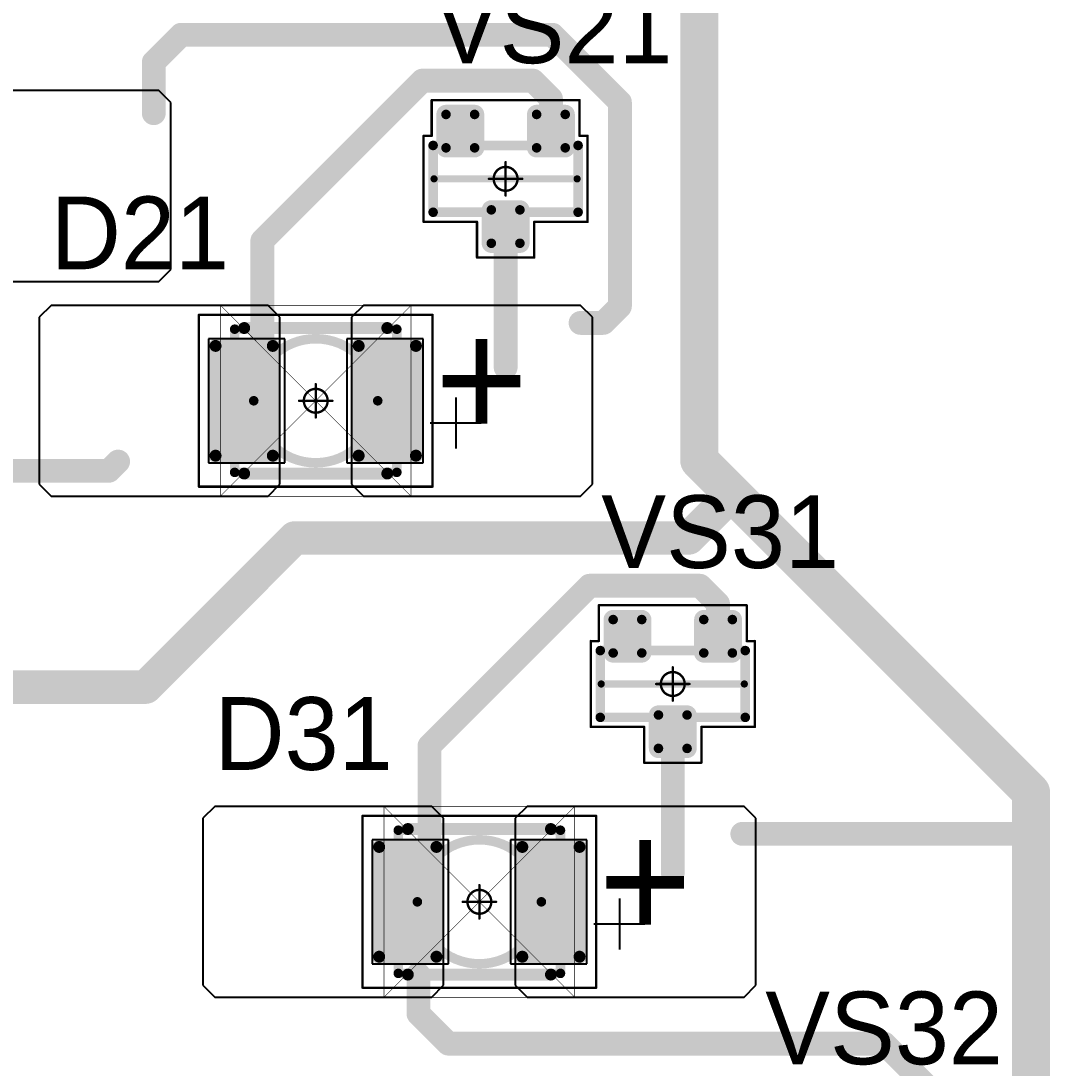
# Model space of a CAD drawing. Header units: millimetres. Extents: x 0 to 1769, y 431 to 1001.
# Drawn here: x 1379.54 to 1401.11, y 485.54 to 507.49 of the extents above; entities that cross this region are included whole.
import ezdxf

# ---------------------------------------------------------------- set-up
doc = ezdxf.new("R2010")
doc.units = ezdxf.units.MM
for name, color, linetype in [('Mechanical13', 56, 'Continuous'), ('Mechanical15', 56, 'Continuous'), ('Mechanical9', 56, 'Continuous'), ('TopLayer', 1, 'Continuous'), ('TopOverlay', 2, 'Continuous'), ('TopPaste', 8, 'Continuous'), ('TopSolder', 216, 'Continuous')]:
    doc.layers.add(name, color=color, linetype=linetype)

# ---------------------------------------------------------------- blocks, each defined once
blk = doc.blocks.new('SOT23_108')
at = {"layer": 'Mechanical13', "const_width": 0.2}
for points in [[(-0.7, -1.52), (-0.7, 1.52)], [(0.7, 1.52), (-0.7, 1.52)], [(0.7, -1.52), (0.7, 1.52)], [(0.7, -1.52), (-0.7, -1.52)]]:
    blk.add_lwpolyline(points, dxfattribs=at)
at = {"layer": 'Mechanical13', "const_width": 0.1}
for points in [[(-0.75, 1.52, 1), (-0.65, 1.52, 1)], [(-0.75, 1.52, 1), (-0.65, 1.52, 1)], [(0.65, 1.52, 1), (0.75, 1.52, 1)], [(0.65, 1.52, 1), (0.75, 1.52, 1)], [(-0.75, -1.52, 1), (-0.65, -1.52, 1)], [(-0.75, -1.52, 1), (-0.65, -1.52, 1)], [(0.65, -1.52, 1), (0.75, -1.52, 1)], [(0.65, -1.52, 1), (0.75, -1.52, 1)]]:
    blk.add_lwpolyline(points, format="xyb", close=True, dxfattribs=at)
at = {"layer": 'Mechanical15', "const_width": 0.05}
for points in [[(-0.9, 1.55), (-1.65, 1.55)], [(-1.65, -1.55), (-1.65, 1.55)], [(0.9, 1.72), (-0.9, 1.72)], [(-0.9, 1.55), (-0.9, 1.72)], [(0.9, 0.6), (0.9, 1.72)], [(1.65, 0.6), (0.9, 0.6)], [(1.65, -0.6), (1.65, 0.6)], [(0, -0.35), (0, 0.35)], [(0.35, 0), (-0.35, 0)], [(0.9, -1.72), (0.9, -0.6)], [(1.65, -0.6), (0.9, -0.6)], [(-0.9, -1.55), (-1.65, -1.55)], [(-0.9, -1.72), (-0.9, -1.55)], [(0.9, -1.72), (-0.9, -1.72)]]:
    blk.add_lwpolyline(points, dxfattribs=at)
at = {"layer": 'Mechanical15'}
for points, const_width in [([(-1.662, 1.55, 1), (-1.637, 1.55, 1)], 0.025), ([(-1.662, 1.55, 1), (-1.637, 1.55, 1)], 0.025), ([(-0.913, 1.72, 1), (-0.888, 1.72, 1)], 0.025), ([(-0.913, 1.72, 1), (-0.888, 1.72, 1)], 0.025), ([(-0.913, 1.55, 1), (-0.888, 1.55, 1)], 0.025), ([(-0.913, 1.55, 1), (-0.888, 1.55, 1)], 0.025), ([(0.888, 1.72, 1), (0.913, 1.72, 1)], 0.025), ([(0.888, 1.72, 1), (0.913, 1.72, 1)], 0.025), ([(0.888, 0.6, 1), (0.913, 0.6, 1)], 0.025), ([(0.888, 0.6, 1), (0.913, 0.6, 1)], 0.025), ([(1.637, 0.6, 1), (1.662, 0.6, 1)], 0.025), ([(1.637, 0.6, 1), (1.662, 0.6, 1)], 0.025), ([(0.25, 0, 1), (-0.25, 0, 1)], 0.05), ([(-0.012, 0.35, 1), (0.012, 0.35, 1)], 0.025), ([(-0.362, 0, 1), (-0.337, 0, 1)], 0.025), ([(-0.262, 0, 1), (-0.238, 0, 1)], 0.025), ([(0.238, 0, 1), (0.262, 0, 1)], 0.025), ([(0.337, 0, 1), (0.362, 0, 1)], 0.025), ([(-0.012, -0.35, 1), (0.012, -0.35, 1)], 0.025), ([(0.888, -0.6, 1), (0.913, -0.6, 1)], 0.025), ([(0.888, -0.6, 1), (0.913, -0.6, 1)], 0.025), ([(1.637, -0.6, 1), (1.662, -0.6, 1)], 0.025), ([(1.637, -0.6, 1), (1.662, -0.6, 1)], 0.025), ([(-1.662, -1.55, 1), (-1.637, -1.55, 1)], 0.025), ([(-1.662, -1.55, 1), (-1.637, -1.55, 1)], 0.025), ([(-0.913, -1.55, 1), (-0.888, -1.55, 1)], 0.025), ([(-0.913, -1.55, 1), (-0.888, -1.55, 1)], 0.025), ([(-0.913, -1.72, 1), (-0.888, -1.72, 1)], 0.025), ([(-0.913, -1.72, 1), (-0.888, -1.72, 1)], 0.025), ([(0.888, -1.72, 1), (0.913, -1.72, 1)], 0.025), ([(0.888, -1.72, 1), (0.913, -1.72, 1)], 0.025)]:
    blk.add_lwpolyline(points, format="xyb", close=True, dxfattribs=dict(at, const_width=const_width))
at = {"layer": 'TopLayer', "const_width": 0.1}
for points in [[(-1.4, 1.25, 1), (-1.3, 1.25, 1)], [(-0.7, 1.25, 1), (-0.6, 1.25, 1)], [(-1.4, 0.65, 1), (-1.3, 0.65, 1)], [(-0.7, 0.65, 1), (-0.6, 0.65, 1)], [(0.6, 0.3, 1), (0.7, 0.3, 1)], [(1.3, 0.3, 1), (1.4, 0.3, 1)], [(0.6, -0.3, 1), (0.7, -0.3, 1)], [(1.3, -0.3, 1), (1.4, -0.3, 1)], [(-1.4, -0.65, 1), (-1.3, -0.65, 1)], [(-0.7, -0.65, 1), (-0.6, -0.65, 1)], [(-1.4, -1.25, 1), (-1.3, -1.25, 1)], [(-0.7, -1.25, 1), (-0.6, -1.25, 1)]]:
    blk.add_lwpolyline(points, format="xyb", close=True, dxfattribs=at)
at = {"layer": 'TopLayer'}
for points in [[(-1.35, 1.35), (-1.35, 0.55), (-0.65, 1.35), (-0.65, 0.55)], [(-1.45, 1.25), (-1.45, 0.65), (-0.55, 1.25), (-0.55, 0.65)], [(0.55, 0.3), (0.55, -0.3), (1.45, 0.3), (1.45, -0.3)], [(0.65, 0.4), (0.65, -0.4), (1.35, 0.4), (1.35, -0.4)], [(-1.45, -0.65), (-1.45, -1.25), (-0.55, -0.65), (-0.55, -1.25)], [(-1.35, -0.55), (-1.35, -1.35), (-0.65, -0.55), (-0.65, -1.35)]]:
    blk.add_solid(points, dxfattribs=at)
at = {"layer": 'TopOverlay', "const_width": 0.15}
blk.add_lwpolyline([(0, -1.5), (0, 1.5)], dxfattribs=at)
at = {"layer": 'TopOverlay', "const_width": 0.075}
for points in [[(-0.038, 1.5, 1), (0.038, 1.5, 1)], [(-0.038, -1.5, 1), (0.038, -1.5, 1)]]:
    blk.add_lwpolyline(points, format="xyb", close=True, dxfattribs=at)
at = {"layer": 'TopPaste', "const_width": 0.075}
for points in [[(-1.387, 1.25, 1), (-1.313, 1.25, 1)], [(-0.687, 1.25, 1), (-0.613, 1.25, 1)], [(-1.387, 0.65, 1), (-1.313, 0.65, 1)], [(-0.687, 0.65, 1), (-0.613, 0.65, 1)], [(0.613, 0.3, 1), (0.687, 0.3, 1)], [(1.313, 0.3, 1), (1.387, 0.3, 1)], [(0.613, -0.3, 1), (0.687, -0.3, 1)], [(1.313, -0.3, 1), (1.387, -0.3, 1)], [(-1.387, -0.65, 1), (-1.313, -0.65, 1)], [(-0.687, -0.65, 1), (-0.613, -0.65, 1)], [(-1.387, -1.25, 1), (-1.313, -1.25, 1)], [(-0.687, -1.25, 1), (-0.613, -1.25, 1)]]:
    blk.add_lwpolyline(points, format="xyb", close=True, dxfattribs=at)
at = {"layer": 'TopPaste'}
for points in [[(-1.35, 1.325), (-1.35, 0.575), (-0.65, 1.325), (-0.65, 0.575)], [(-1.425, 1.25), (-1.425, 0.65), (-0.575, 1.25), (-0.575, 0.65)], [(0.575, 0.3), (0.575, -0.3), (1.425, 0.3), (1.425, -0.3)], [(0.65, 0.375), (0.65, -0.375), (1.35, 0.375), (1.35, -0.375)], [(-1.425, -0.65), (-1.425, -1.25), (-0.575, -0.65), (-0.575, -1.25)], [(-1.35, -0.575), (-1.35, -1.325), (-0.65, -0.575), (-0.65, -1.325)]]:
    blk.add_solid(points, dxfattribs=at)
at = {"layer": 'TopSolder', "const_width": 0.202}
for points in [[(-1.451, 1.25, 1), (-1.249, 1.25, 1)], [(-0.751, 1.25, 1), (-0.549, 1.25, 1)], [(-1.451, 0.65, 1), (-1.249, 0.65, 1)], [(-0.751, 0.65, 1), (-0.549, 0.65, 1)], [(0.549, 0.3, 1), (0.751, 0.3, 1)], [(1.249, 0.3, 1), (1.451, 0.3, 1)], [(0.549, -0.3, 1), (0.751, -0.3, 1)], [(1.249, -0.3, 1), (1.451, -0.3, 1)], [(-1.451, -0.65, 1), (-1.249, -0.65, 1)], [(-0.751, -0.65, 1), (-0.549, -0.65, 1)], [(-1.451, -1.25, 1), (-1.249, -1.25, 1)], [(-0.751, -1.25, 1), (-0.549, -1.25, 1)]]:
    blk.add_lwpolyline(points, format="xyb", close=True, dxfattribs=at)
at = {"layer": 'TopSolder'}
for points in [[(-1.35, 1.452), (-1.35, 0.448), (-0.65, 1.452), (-0.65, 0.448)], [(-1.552, 1.25), (-1.552, 0.65), (-0.448, 1.25), (-0.448, 0.65)], [(0.65, 0.502), (0.65, -0.502), (1.35, 0.502), (1.35, -0.502)], [(0.448, 0.3), (0.448, -0.3), (1.552, 0.3), (1.552, -0.3)], [(-1.552, -0.65), (-1.552, -1.25), (-0.448, -0.65), (-0.448, -1.25)], [(-1.35, -0.448), (-1.35, -1.452), (-0.65, -0.448), (-0.65, -1.452)]]:
    blk.add_solid(points, dxfattribs=at)
blk = doc.blocks.new('SOT23_118')
at = {"layer": 'Mechanical13', "const_width": 0.2}
for points in [[(-0.7, -1.52), (-0.7, 1.52)], [(0.7, 1.52), (-0.7, 1.52)], [(0.7, -1.52), (0.7, 1.52)], [(0.7, -1.52), (-0.7, -1.52)]]:
    blk.add_lwpolyline(points, dxfattribs=at)
at = {"layer": 'Mechanical13', "const_width": 0.1}
for points in [[(-0.75, 1.52, 1), (-0.65, 1.52, 1)], [(-0.75, 1.52, 1), (-0.65, 1.52, 1)], [(0.65, 1.52, 1), (0.75, 1.52, 1)], [(0.65, 1.52, 1), (0.75, 1.52, 1)], [(-0.75, -1.52, 1), (-0.65, -1.52, 1)], [(-0.75, -1.52, 1), (-0.65, -1.52, 1)], [(0.65, -1.52, 1), (0.75, -1.52, 1)], [(0.65, -1.52, 1), (0.75, -1.52, 1)]]:
    blk.add_lwpolyline(points, format="xyb", close=True, dxfattribs=at)
at = {"layer": 'Mechanical15', "const_width": 0.05}
for points in [[(-0.9, 1.55), (-1.65, 1.55)], [(-1.65, -1.55), (-1.65, 1.55)], [(0.9, 1.72), (-0.9, 1.72)], [(-0.9, 1.55), (-0.9, 1.72)], [(0.9, 0.6), (0.9, 1.72)], [(1.65, 0.6), (0.9, 0.6)], [(1.65, -0.6), (1.65, 0.6)], [(0, -0.35), (0, 0.35)], [(0.35, 0), (-0.35, 0)], [(0.9, -1.72), (0.9, -0.6)], [(1.65, -0.6), (0.9, -0.6)], [(-0.9, -1.55), (-1.65, -1.55)], [(-0.9, -1.72), (-0.9, -1.55)], [(0.9, -1.72), (-0.9, -1.72)]]:
    blk.add_lwpolyline(points, dxfattribs=at)
at = {"layer": 'Mechanical15'}
for points, const_width in [([(-1.662, 1.55, 1), (-1.637, 1.55, 1)], 0.025), ([(-1.662, 1.55, 1), (-1.637, 1.55, 1)], 0.025), ([(-0.913, 1.72, 1), (-0.888, 1.72, 1)], 0.025), ([(-0.913, 1.72, 1), (-0.888, 1.72, 1)], 0.025), ([(-0.913, 1.55, 1), (-0.888, 1.55, 1)], 0.025), ([(-0.913, 1.55, 1), (-0.888, 1.55, 1)], 0.025), ([(0.888, 1.72, 1), (0.913, 1.72, 1)], 0.025), ([(0.888, 1.72, 1), (0.913, 1.72, 1)], 0.025), ([(0.888, 0.6, 1), (0.913, 0.6, 1)], 0.025), ([(0.888, 0.6, 1), (0.913, 0.6, 1)], 0.025), ([(1.637, 0.6, 1), (1.662, 0.6, 1)], 0.025), ([(1.637, 0.6, 1), (1.662, 0.6, 1)], 0.025), ([(0.25, 0, 1), (-0.25, 0, 1)], 0.05), ([(-0.012, 0.35, 1), (0.012, 0.35, 1)], 0.025), ([(-0.362, 0, 1), (-0.337, 0, 1)], 0.025), ([(-0.262, 0, 1), (-0.238, 0, 1)], 0.025), ([(0.238, 0, 1), (0.262, 0, 1)], 0.025), ([(0.337, 0, 1), (0.362, 0, 1)], 0.025), ([(-0.012, -0.35, 1), (0.012, -0.35, 1)], 0.025), ([(0.888, -0.6, 1), (0.913, -0.6, 1)], 0.025), ([(0.888, -0.6, 1), (0.913, -0.6, 1)], 0.025), ([(1.637, -0.6, 1), (1.662, -0.6, 1)], 0.025), ([(1.637, -0.6, 1), (1.662, -0.6, 1)], 0.025), ([(-1.662, -1.55, 1), (-1.637, -1.55, 1)], 0.025), ([(-1.662, -1.55, 1), (-1.637, -1.55, 1)], 0.025), ([(-0.913, -1.55, 1), (-0.888, -1.55, 1)], 0.025), ([(-0.913, -1.55, 1), (-0.888, -1.55, 1)], 0.025), ([(-0.913, -1.72, 1), (-0.888, -1.72, 1)], 0.025), ([(-0.913, -1.72, 1), (-0.888, -1.72, 1)], 0.025), ([(0.888, -1.72, 1), (0.913, -1.72, 1)], 0.025), ([(0.888, -1.72, 1), (0.913, -1.72, 1)], 0.025)]:
    blk.add_lwpolyline(points, format="xyb", close=True, dxfattribs=dict(at, const_width=const_width))
at = {"layer": 'TopLayer', "const_width": 0.1}
for points in [[(-1.4, 1.25, 1), (-1.3, 1.25, 1)], [(-0.7, 1.25, 1), (-0.6, 1.25, 1)], [(-1.4, 0.65, 1), (-1.3, 0.65, 1)], [(-0.7, 0.65, 1), (-0.6, 0.65, 1)], [(0.6, 0.3, 1), (0.7, 0.3, 1)], [(1.3, 0.3, 1), (1.4, 0.3, 1)], [(0.6, -0.3, 1), (0.7, -0.3, 1)], [(1.3, -0.3, 1), (1.4, -0.3, 1)], [(-1.4, -0.65, 1), (-1.3, -0.65, 1)], [(-0.7, -0.65, 1), (-0.6, -0.65, 1)], [(-1.4, -1.25, 1), (-1.3, -1.25, 1)], [(-0.7, -1.25, 1), (-0.6, -1.25, 1)]]:
    blk.add_lwpolyline(points, format="xyb", close=True, dxfattribs=at)
at = {"layer": 'TopLayer'}
for points in [[(-1.35, 1.35), (-1.35, 0.55), (-0.65, 1.35), (-0.65, 0.55)], [(-1.45, 1.25), (-1.45, 0.65), (-0.55, 1.25), (-0.55, 0.65)], [(0.55, 0.3), (0.55, -0.3), (1.45, 0.3), (1.45, -0.3)], [(0.65, 0.4), (0.65, -0.4), (1.35, 0.4), (1.35, -0.4)], [(-1.45, -0.65), (-1.45, -1.25), (-0.55, -0.65), (-0.55, -1.25)], [(-1.35, -0.55), (-1.35, -1.35), (-0.65, -0.55), (-0.65, -1.35)]]:
    blk.add_solid(points, dxfattribs=at)
at = {"layer": 'TopOverlay', "const_width": 0.15}
blk.add_lwpolyline([(0, -1.5), (0, 1.5)], dxfattribs=at)
at = {"layer": 'TopOverlay', "const_width": 0.075}
for points in [[(-0.038, 1.5, 1), (0.038, 1.5, 1)], [(-0.038, -1.5, 1), (0.038, -1.5, 1)]]:
    blk.add_lwpolyline(points, format="xyb", close=True, dxfattribs=at)
at = {"layer": 'TopPaste', "const_width": 0.075}
for points in [[(-1.387, 1.25, 1), (-1.313, 1.25, 1)], [(-0.687, 1.25, 1), (-0.613, 1.25, 1)], [(-1.387, 0.65, 1), (-1.313, 0.65, 1)], [(-0.687, 0.65, 1), (-0.613, 0.65, 1)], [(0.613, 0.3, 1), (0.687, 0.3, 1)], [(1.313, 0.3, 1), (1.387, 0.3, 1)], [(0.613, -0.3, 1), (0.687, -0.3, 1)], [(1.313, -0.3, 1), (1.387, -0.3, 1)], [(-1.387, -0.65, 1), (-1.313, -0.65, 1)], [(-0.687, -0.65, 1), (-0.613, -0.65, 1)], [(-1.387, -1.25, 1), (-1.313, -1.25, 1)], [(-0.687, -1.25, 1), (-0.613, -1.25, 1)]]:
    blk.add_lwpolyline(points, format="xyb", close=True, dxfattribs=at)
at = {"layer": 'TopPaste'}
for points in [[(-1.35, 1.325), (-1.35, 0.575), (-0.65, 1.325), (-0.65, 0.575)], [(-1.425, 1.25), (-1.425, 0.65), (-0.575, 1.25), (-0.575, 0.65)], [(0.575, 0.3), (0.575, -0.3), (1.425, 0.3), (1.425, -0.3)], [(0.65, 0.375), (0.65, -0.375), (1.35, 0.375), (1.35, -0.375)], [(-1.425, -0.65), (-1.425, -1.25), (-0.575, -0.65), (-0.575, -1.25)], [(-1.35, -0.575), (-1.35, -1.325), (-0.65, -0.575), (-0.65, -1.325)]]:
    blk.add_solid(points, dxfattribs=at)
at = {"layer": 'TopSolder', "const_width": 0.202}
for points in [[(-1.451, 1.25, 1), (-1.249, 1.25, 1)], [(-0.751, 1.25, 1), (-0.549, 1.25, 1)], [(-1.451, 0.65, 1), (-1.249, 0.65, 1)], [(-0.751, 0.65, 1), (-0.549, 0.65, 1)], [(0.549, 0.3, 1), (0.751, 0.3, 1)], [(1.249, 0.3, 1), (1.451, 0.3, 1)], [(0.549, -0.3, 1), (0.751, -0.3, 1)], [(1.249, -0.3, 1), (1.451, -0.3, 1)], [(-1.451, -0.65, 1), (-1.249, -0.65, 1)], [(-0.751, -0.65, 1), (-0.549, -0.65, 1)], [(-1.451, -1.25, 1), (-1.249, -1.25, 1)], [(-0.751, -1.25, 1), (-0.549, -1.25, 1)]]:
    blk.add_lwpolyline(points, format="xyb", close=True, dxfattribs=at)
at = {"layer": 'TopSolder'}
for points in [[(-1.35, 1.452), (-1.35, 0.448), (-0.65, 1.452), (-0.65, 0.448)], [(-1.552, 1.25), (-1.552, 0.65), (-0.448, 1.25), (-0.448, 0.65)], [(0.65, 0.502), (0.65, -0.502), (1.35, 0.502), (1.35, -0.502)], [(0.448, 0.3), (0.448, -0.3), (1.552, 0.3), (1.552, -0.3)], [(-1.552, -0.65), (-1.552, -1.25), (-0.448, -0.65), (-0.448, -1.25)], [(-1.35, -0.448), (-1.35, -1.452), (-0.65, -0.448), (-0.65, -1.452)]]:
    blk.add_solid(points, dxfattribs=at)
blk = doc.blocks.new('T66G_296')
at = {"layer": 'Mechanical13'}
for p, q in [((2.936, 0.071), (2.936, -1)), ((2.4, -0.464), (3.471, -0.464))]:
    blk.add_line(p, q, dxfattribs=at)
at = {"layer": 'Mechanical13', "const_width": 0.2}
for points in [[(-1.7, 1.5), (1.7, 1.5)], [(-1.7, -1.5), (-1.7, 1.5)], [(1.7, -1.5), (1.7, 1.5)], [(-1.7, -1.5), (1.7, -1.5)]]:
    blk.add_lwpolyline(points, dxfattribs=at)
at = {"layer": 'Mechanical13'}
for points, const_width in [([(-1.75, 1.5, 1), (-1.65, 1.5, 1)], 0.1), ([(-1.75, 1.5, 1), (-1.65, 1.5, 1)], 0.1), ([(1.65, 1.5, 1), (1.75, 1.5, 1)], 0.1), ([(1.65, 1.5, 1), (1.75, 1.5, 1)], 0.1), ([(1.3, 0, 1), (-1.3, 0, 1)], 0.2), ([(-1.35, 0, 1), (-1.25, 0, 1)], 0.1), ([(1.25, 0, 1), (1.35, 0, 1)], 0.1), ([(-1.75, -1.5, 1), (-1.65, -1.5, 1)], 0.1), ([(-1.75, -1.5, 1), (-1.65, -1.5, 1)], 0.1), ([(1.65, -1.5, 1), (1.75, -1.5, 1)], 0.1), ([(1.65, -1.5, 1), (1.75, -1.5, 1)], 0.1)]:
    blk.add_lwpolyline(points, format="xyb", close=True, dxfattribs=dict(at, const_width=const_width))
at = {"layer": 'Mechanical15', "const_width": 0.05}
for points in [[(-2.45, -1.8), (-2.45, 1.8)], [(-2.45, 1.8), (2.45, 1.8)], [(2.45, -1.8), (2.45, 1.8)], [(0, -0.35), (0, 0.35)], [(-0.35, 0), (0.35, 0)], [(-2.45, -1.8), (2.45, -1.8)]]:
    blk.add_lwpolyline(points, dxfattribs=at)
at = {"layer": 'Mechanical15'}
for points, const_width in [([(-2.462, 1.8, 1), (-2.438, 1.8, 1)], 0.025), ([(-2.462, 1.8, 1), (-2.438, 1.8, 1)], 0.025), ([(2.438, 1.8, 1), (2.462, 1.8, 1)], 0.025), ([(2.438, 1.8, 1), (2.462, 1.8, 1)], 0.025), ([(0.25, 0, 1), (-0.25, 0, 1)], 0.05), ([(-0.012, 0.35, 1), (0.012, 0.35, 1)], 0.025), ([(-0.362, 0, 1), (-0.337, 0, 1)], 0.025), ([(-0.262, 0, 1), (-0.238, 0, 1)], 0.025), ([(0.238, 0, 1), (0.262, 0, 1)], 0.025), ([(0.337, 0, 1), (0.362, 0, 1)], 0.025), ([(-0.012, -0.35, 1), (0.012, -0.35, 1)], 0.025), ([(-2.462, -1.8, 1), (-2.438, -1.8, 1)], 0.025), ([(-2.462, -1.8, 1), (-2.438, -1.8, 1)], 0.025), ([(2.438, -1.8, 1), (2.462, -1.8, 1)], 0.025), ([(2.438, -1.8, 1), (2.462, -1.8, 1)], 0.025)]:
    blk.add_lwpolyline(points, format="xyb", close=True, dxfattribs=dict(at, const_width=const_width))
at = {"layer": 'TopLayer'}
for p, q in [((-5.55, 2), (-5.8, 1.75)), ((-1, 2), (-5.55, 2)), ((-0.75, 1.75), (-1, 2)), ((1, 2), (0.75, 1.75)), ((5.55, 2), (1, 2)), ((5.8, 1.75), (5.55, 2)), ((-5.8, 1.75), (-5.8, -1.75)), ((-0.75, -1.75), (-0.75, 1.75)), ((0.75, 1.75), (0.75, -1.75)), ((5.8, -1.75), (5.8, 1.75)), ((-5.8, -1.75), (-5.55, -2)), ((-1, -2), (-0.75, -1.75)), ((0.75, -1.75), (1, -2)), ((5.55, -2), (5.8, -1.75)), ((-5.55, -2), (-1, -2)), ((1, -2), (5.55, -2))]:
    blk.add_line(p, q, dxfattribs=at)
at = {"layer": 'TopLayer', "const_width": 0.15}
for points in [[(-2.175, 1.15, 1), (-2.025, 1.15, 1)], [(-0.975, 1.15, 1), (-0.825, 1.15, 1)], [(0.825, 1.15, 1), (0.975, 1.15, 1)], [(2.025, 1.15, 1), (2.175, 1.15, 1)], [(-2.175, -1.15, 1), (-2.025, -1.15, 1)], [(-0.975, -1.15, 1), (-0.825, -1.15, 1)], [(0.825, -1.15, 1), (0.975, -1.15, 1)], [(2.025, -1.15, 1), (2.175, -1.15, 1)]]:
    blk.add_lwpolyline(points, format="xyb", close=True, dxfattribs=at)
at = {"layer": 'TopLayer'}
for points in [[(-0.75, 1.15), (-2.25, 1.15), (-0.75, -1.15), (-2.25, -1.15)], [(-0.9, 1.3), (-2.1, 1.3), (-0.9, -1.3), (-2.1, -1.3)], [(2.25, 1.15), (0.75, 1.15), (2.25, -1.15), (0.75, -1.15)], [(2.1, 1.3), (0.9, 1.3), (2.1, -1.3), (0.9, -1.3)]]:
    blk.add_solid(points, dxfattribs=at)
at = {"layer": 'TopOverlay', "const_width": 0.25}
for points in [[(-1.5, 1.525), (1.5, 1.525)], [(-1.5, -1.525), (1.5, -1.525)]]:
    blk.add_lwpolyline(points, dxfattribs=at)
at = {"layer": 'TopOverlay', "const_width": 0.125}
for points in [[(-1.562, 1.525, 1), (-1.438, 1.525, 1)], [(1.438, 1.525, 1), (1.562, 1.525, 1)], [(-1.562, -1.525, 1), (-1.438, -1.525, 1)], [(1.438, -1.525, 1), (1.562, -1.525, 1)]]:
    blk.add_lwpolyline(points, format="xyb", close=True, dxfattribs=at)
at = {"layer": 'TopPaste', "const_width": 0.125}
for points in [[(-2.163, 1.15, 1), (-2.038, 1.15, 1)], [(-0.963, 1.15, 1), (-0.838, 1.15, 1)], [(0.838, 1.15, 1), (0.963, 1.15, 1)], [(2.038, 1.15, 1), (2.163, 1.15, 1)], [(-2.163, -1.15, 1), (-2.038, -1.15, 1)], [(-0.963, -1.15, 1), (-0.838, -1.15, 1)], [(0.838, -1.15, 1), (0.963, -1.15, 1)], [(2.038, -1.15, 1), (2.163, -1.15, 1)]]:
    blk.add_lwpolyline(points, format="xyb", close=True, dxfattribs=at)
at = {"layer": 'TopPaste'}
for points in [[(-0.775, 1.15), (-2.225, 1.15), (-0.775, -1.15), (-2.225, -1.15)], [(-0.9, 1.275), (-2.1, 1.275), (-0.9, -1.275), (-2.1, -1.275)], [(2.225, 1.15), (0.775, 1.15), (2.225, -1.15), (0.775, -1.15)], [(2.1, 1.275), (0.9, 1.275), (2.1, -1.275), (0.9, -1.275)]]:
    blk.add_solid(points, dxfattribs=at)
at = {"layer": 'TopSolder'}
for p, q in [((-2.25, 1.3), (-2.25, -1.3)), ((-0.65, 1.3), (-2.25, 1.3)), ((-0.65, -1.3), (-0.65, 1.3)), ((0.65, 1.3), (0.65, -1.3)), ((2.25, 1.3), (0.65, 1.3)), ((2.25, -1.3), (2.25, 1.3)), ((-2.25, -1.3), (-0.65, -1.3)), ((0.65, -1.3), (2.25, -1.3))]:
    blk.add_line(p, q, dxfattribs=at)
at = {"layer": 'TopOverlay'}
blk.add_text('+', height=2.5, dxfattribs=at).set_placement((2.5, -0.8))
blk = doc.blocks.new('T66G_306')
at = {"layer": 'Mechanical13'}
for p, q in [((2.936, 0.071), (2.936, -1)), ((2.4, -0.464), (3.471, -0.464))]:
    blk.add_line(p, q, dxfattribs=at)
at = {"layer": 'Mechanical13', "const_width": 0.2}
for points in [[(-1.7, 1.5), (1.7, 1.5)], [(-1.7, -1.5), (-1.7, 1.5)], [(1.7, -1.5), (1.7, 1.5)], [(-1.7, -1.5), (1.7, -1.5)]]:
    blk.add_lwpolyline(points, dxfattribs=at)
at = {"layer": 'Mechanical13'}
for points, const_width in [([(-1.75, 1.5, 1), (-1.65, 1.5, 1)], 0.1), ([(-1.75, 1.5, 1), (-1.65, 1.5, 1)], 0.1), ([(1.65, 1.5, 1), (1.75, 1.5, 1)], 0.1), ([(1.65, 1.5, 1), (1.75, 1.5, 1)], 0.1), ([(1.3, 0, 1), (-1.3, 0, 1)], 0.2), ([(-1.35, 0, 1), (-1.25, 0, 1)], 0.1), ([(1.25, 0, 1), (1.35, 0, 1)], 0.1), ([(-1.75, -1.5, 1), (-1.65, -1.5, 1)], 0.1), ([(-1.75, -1.5, 1), (-1.65, -1.5, 1)], 0.1), ([(1.65, -1.5, 1), (1.75, -1.5, 1)], 0.1), ([(1.65, -1.5, 1), (1.75, -1.5, 1)], 0.1)]:
    blk.add_lwpolyline(points, format="xyb", close=True, dxfattribs=dict(at, const_width=const_width))
at = {"layer": 'Mechanical15', "const_width": 0.05}
for points in [[(-2.45, -1.8), (-2.45, 1.8)], [(-2.45, 1.8), (2.45, 1.8)], [(2.45, -1.8), (2.45, 1.8)], [(0, -0.35), (0, 0.35)], [(-0.35, 0), (0.35, 0)], [(-2.45, -1.8), (2.45, -1.8)]]:
    blk.add_lwpolyline(points, dxfattribs=at)
at = {"layer": 'Mechanical15'}
for points, const_width in [([(-2.462, 1.8, 1), (-2.438, 1.8, 1)], 0.025), ([(-2.462, 1.8, 1), (-2.438, 1.8, 1)], 0.025), ([(2.438, 1.8, 1), (2.462, 1.8, 1)], 0.025), ([(2.438, 1.8, 1), (2.462, 1.8, 1)], 0.025), ([(0.25, 0, 1), (-0.25, 0, 1)], 0.05), ([(-0.012, 0.35, 1), (0.012, 0.35, 1)], 0.025), ([(-0.362, 0, 1), (-0.337, 0, 1)], 0.025), ([(-0.262, 0, 1), (-0.238, 0, 1)], 0.025), ([(0.238, 0, 1), (0.262, 0, 1)], 0.025), ([(0.337, 0, 1), (0.362, 0, 1)], 0.025), ([(-0.012, -0.35, 1), (0.012, -0.35, 1)], 0.025), ([(-2.462, -1.8, 1), (-2.438, -1.8, 1)], 0.025), ([(-2.462, -1.8, 1), (-2.438, -1.8, 1)], 0.025), ([(2.438, -1.8, 1), (2.462, -1.8, 1)], 0.025), ([(2.438, -1.8, 1), (2.462, -1.8, 1)], 0.025)]:
    blk.add_lwpolyline(points, format="xyb", close=True, dxfattribs=dict(at, const_width=const_width))
at = {"layer": 'TopLayer'}
for p, q in [((-5.55, 2), (-5.8, 1.75)), ((-1, 2), (-5.55, 2)), ((-0.75, 1.75), (-1, 2)), ((1, 2), (0.75, 1.75)), ((5.55, 2), (1, 2)), ((5.8, 1.75), (5.55, 2)), ((-5.8, 1.75), (-5.8, -1.75)), ((-0.75, -1.75), (-0.75, 1.75)), ((0.75, 1.75), (0.75, -1.75)), ((5.8, -1.75), (5.8, 1.75)), ((-5.8, -1.75), (-5.55, -2)), ((-1, -2), (-0.75, -1.75)), ((0.75, -1.75), (1, -2)), ((5.55, -2), (5.8, -1.75)), ((-5.55, -2), (-1, -2)), ((1, -2), (5.55, -2))]:
    blk.add_line(p, q, dxfattribs=at)
at = {"layer": 'TopLayer', "const_width": 0.15}
for points in [[(-2.175, 1.15, 1), (-2.025, 1.15, 1)], [(-0.975, 1.15, 1), (-0.825, 1.15, 1)], [(0.825, 1.15, 1), (0.975, 1.15, 1)], [(2.025, 1.15, 1), (2.175, 1.15, 1)], [(-2.175, -1.15, 1), (-2.025, -1.15, 1)], [(-0.975, -1.15, 1), (-0.825, -1.15, 1)], [(0.825, -1.15, 1), (0.975, -1.15, 1)], [(2.025, -1.15, 1), (2.175, -1.15, 1)]]:
    blk.add_lwpolyline(points, format="xyb", close=True, dxfattribs=at)
at = {"layer": 'TopLayer'}
for points in [[(-0.75, 1.15), (-2.25, 1.15), (-0.75, -1.15), (-2.25, -1.15)], [(-0.9, 1.3), (-2.1, 1.3), (-0.9, -1.3), (-2.1, -1.3)], [(2.25, 1.15), (0.75, 1.15), (2.25, -1.15), (0.75, -1.15)], [(2.1, 1.3), (0.9, 1.3), (2.1, -1.3), (0.9, -1.3)]]:
    blk.add_solid(points, dxfattribs=at)
at = {"layer": 'TopOverlay', "const_width": 0.25}
for points in [[(-1.5, 1.525), (1.5, 1.525)], [(-1.5, -1.525), (1.5, -1.525)]]:
    blk.add_lwpolyline(points, dxfattribs=at)
at = {"layer": 'TopOverlay', "const_width": 0.125}
for points in [[(-1.562, 1.525, 1), (-1.438, 1.525, 1)], [(1.438, 1.525, 1), (1.562, 1.525, 1)], [(-1.562, -1.525, 1), (-1.438, -1.525, 1)], [(1.438, -1.525, 1), (1.562, -1.525, 1)]]:
    blk.add_lwpolyline(points, format="xyb", close=True, dxfattribs=at)
at = {"layer": 'TopPaste', "const_width": 0.125}
for points in [[(-2.163, 1.15, 1), (-2.038, 1.15, 1)], [(-0.963, 1.15, 1), (-0.838, 1.15, 1)], [(0.838, 1.15, 1), (0.963, 1.15, 1)], [(2.038, 1.15, 1), (2.163, 1.15, 1)], [(-2.163, -1.15, 1), (-2.038, -1.15, 1)], [(-0.963, -1.15, 1), (-0.838, -1.15, 1)], [(0.838, -1.15, 1), (0.963, -1.15, 1)], [(2.038, -1.15, 1), (2.163, -1.15, 1)]]:
    blk.add_lwpolyline(points, format="xyb", close=True, dxfattribs=at)
at = {"layer": 'TopPaste'}
for points in [[(-0.775, 1.15), (-2.225, 1.15), (-0.775, -1.15), (-2.225, -1.15)], [(-0.9, 1.275), (-2.1, 1.275), (-0.9, -1.275), (-2.1, -1.275)], [(2.225, 1.15), (0.775, 1.15), (2.225, -1.15), (0.775, -1.15)], [(2.1, 1.275), (0.9, 1.275), (2.1, -1.275), (0.9, -1.275)]]:
    blk.add_solid(points, dxfattribs=at)
at = {"layer": 'TopSolder'}
for p, q in [((-2.25, 1.3), (-2.25, -1.3)), ((-0.65, 1.3), (-2.25, 1.3)), ((-0.65, -1.3), (-0.65, 1.3)), ((0.65, 1.3), (0.65, -1.3)), ((2.25, 1.3), (0.65, 1.3)), ((2.25, -1.3), (2.25, 1.3)), ((-2.25, -1.3), (-0.65, -1.3)), ((0.65, -1.3), (2.25, -1.3))]:
    blk.add_line(p, q, dxfattribs=at)
at = {"layer": 'TopOverlay'}
blk.add_text('+', height=2.5, dxfattribs=at).set_placement((2.5, -0.8))
blk = doc.blocks.new('T66G_307')
at = {"layer": 'Mechanical13'}
for p, q in [((2.936, 0.071), (2.936, -1)), ((2.4, -0.464), (3.471, -0.464))]:
    blk.add_line(p, q, dxfattribs=at)
at = {"layer": 'Mechanical13', "const_width": 0.2}
for points in [[(1.7, 1.5), (-1.7, 1.5)], [(-1.7, 1.5), (-1.7, -1.5)], [(1.7, 1.5), (1.7, -1.5)], [(1.7, -1.5), (-1.7, -1.5)]]:
    blk.add_lwpolyline(points, dxfattribs=at)
at = {"layer": 'Mechanical13'}
for points, const_width in [([(-1.75, 1.5, 1), (-1.65, 1.5, 1)], 0.1), ([(-1.75, 1.5, 1), (-1.65, 1.5, 1)], 0.1), ([(1.65, 1.5, 1), (1.75, 1.5, 1)], 0.1), ([(1.65, 1.5, 1), (1.75, 1.5, 1)], 0.1), ([(1.3, 0, 1), (-1.3, 0, 1)], 0.2), ([(-1.35, 0, 1), (-1.25, 0, 1)], 0.1), ([(1.25, 0, 1), (1.35, 0, 1)], 0.1), ([(-1.75, -1.5, 1), (-1.65, -1.5, 1)], 0.1), ([(-1.75, -1.5, 1), (-1.65, -1.5, 1)], 0.1), ([(1.65, -1.5, 1), (1.75, -1.5, 1)], 0.1), ([(1.65, -1.5, 1), (1.75, -1.5, 1)], 0.1)]:
    blk.add_lwpolyline(points, format="xyb", close=True, dxfattribs=dict(at, const_width=const_width))
at = {"layer": 'Mechanical15', "const_width": 0.05}
for points in [[(-2.45, 1.8), (-2.45, -1.8)], [(2.45, 1.8), (-2.45, 1.8)], [(2.45, 1.8), (2.45, -1.8)], [(0, 0.35), (0, -0.35)], [(0.35, 0), (-0.35, 0)], [(2.45, -1.8), (-2.45, -1.8)]]:
    blk.add_lwpolyline(points, dxfattribs=at)
at = {"layer": 'Mechanical15'}
for points, const_width in [([(-2.462, 1.8, 1), (-2.438, 1.8, 1)], 0.025), ([(-2.462, 1.8, 1), (-2.438, 1.8, 1)], 0.025), ([(2.438, 1.8, 1), (2.462, 1.8, 1)], 0.025), ([(2.438, 1.8, 1), (2.462, 1.8, 1)], 0.025), ([(0.25, 0, 1), (-0.25, 0, 1)], 0.05), ([(-0.012, 0.35, 1), (0.012, 0.35, 1)], 0.025), ([(-0.362, 0, 1), (-0.337, 0, 1)], 0.025), ([(-0.262, 0, 1), (-0.238, 0, 1)], 0.025), ([(0.238, 0, 1), (0.262, 0, 1)], 0.025), ([(0.337, 0, 1), (0.362, 0, 1)], 0.025), ([(-0.012, -0.35, 1), (0.012, -0.35, 1)], 0.025), ([(-2.462, -1.8, 1), (-2.438, -1.8, 1)], 0.025), ([(-2.462, -1.8, 1), (-2.438, -1.8, 1)], 0.025), ([(2.438, -1.8, 1), (2.462, -1.8, 1)], 0.025), ([(2.438, -1.8, 1), (2.462, -1.8, 1)], 0.025)]:
    blk.add_lwpolyline(points, format="xyb", close=True, dxfattribs=dict(at, const_width=const_width))
at = {"layer": 'TopLayer'}
for p, q in [((-5.55, 2), (-5.8, 1.75)), ((-1, 2), (-5.55, 2)), ((-0.75, 1.75), (-1, 2)), ((1, 2), (0.75, 1.75)), ((5.55, 2), (1, 2)), ((5.8, 1.75), (5.55, 2)), ((-5.8, 1.75), (-5.8, -1.75)), ((-0.75, -1.75), (-0.75, 1.75)), ((0.75, 1.75), (0.75, -1.75)), ((5.8, -1.75), (5.8, 1.75)), ((-5.8, -1.75), (-5.55, -2)), ((-1, -2), (-0.75, -1.75)), ((0.75, -1.75), (1, -2)), ((5.55, -2), (5.8, -1.75)), ((-5.55, -2), (-1, -2)), ((1, -2), (5.55, -2))]:
    blk.add_line(p, q, dxfattribs=at)
at = {"layer": 'TopLayer', "const_width": 0.15}
for points in [[(-2.175, 1.15, 1), (-2.025, 1.15, 1)], [(-0.975, 1.15, 1), (-0.825, 1.15, 1)], [(0.825, 1.15, 1), (0.975, 1.15, 1)], [(2.025, 1.15, 1), (2.175, 1.15, 1)], [(-2.175, -1.15, 1), (-2.025, -1.15, 1)], [(-0.975, -1.15, 1), (-0.825, -1.15, 1)], [(0.825, -1.15, 1), (0.975, -1.15, 1)], [(2.025, -1.15, 1), (2.175, -1.15, 1)]]:
    blk.add_lwpolyline(points, format="xyb", close=True, dxfattribs=at)
at = {"layer": 'TopLayer'}
for points in [[(-0.75, 1.15), (-2.25, 1.15), (-0.75, -1.15), (-2.25, -1.15)], [(-0.9, 1.3), (-2.1, 1.3), (-0.9, -1.3), (-2.1, -1.3)], [(2.25, 1.15), (0.75, 1.15), (2.25, -1.15), (0.75, -1.15)], [(2.1, 1.3), (0.9, 1.3), (2.1, -1.3), (0.9, -1.3)]]:
    blk.add_solid(points, dxfattribs=at)
at = {"layer": 'TopOverlay', "const_width": 0.25}
for points in [[(1.5, 1.525), (-1.5, 1.525)], [(1.5, -1.525), (-1.5, -1.525)]]:
    blk.add_lwpolyline(points, dxfattribs=at)
at = {"layer": 'TopOverlay', "const_width": 0.125}
for points in [[(-1.562, 1.525, 1), (-1.438, 1.525, 1)], [(1.438, 1.525, 1), (1.562, 1.525, 1)], [(-1.562, -1.525, 1), (-1.438, -1.525, 1)], [(1.438, -1.525, 1), (1.562, -1.525, 1)]]:
    blk.add_lwpolyline(points, format="xyb", close=True, dxfattribs=at)
at = {"layer": 'TopPaste', "const_width": 0.125}
for points in [[(-2.163, 1.15, 1), (-2.038, 1.15, 1)], [(-0.963, 1.15, 1), (-0.838, 1.15, 1)], [(0.838, 1.15, 1), (0.963, 1.15, 1)], [(2.038, 1.15, 1), (2.163, 1.15, 1)], [(-2.163, -1.15, 1), (-2.038, -1.15, 1)], [(-0.963, -1.15, 1), (-0.838, -1.15, 1)], [(0.838, -1.15, 1), (0.963, -1.15, 1)], [(2.038, -1.15, 1), (2.163, -1.15, 1)]]:
    blk.add_lwpolyline(points, format="xyb", close=True, dxfattribs=at)
at = {"layer": 'TopPaste'}
for points in [[(-0.775, 1.15), (-2.225, 1.15), (-0.775, -1.15), (-2.225, -1.15)], [(-0.9, 1.275), (-2.1, 1.275), (-0.9, -1.275), (-2.1, -1.275)], [(2.225, 1.15), (0.775, 1.15), (2.225, -1.15), (0.775, -1.15)], [(2.1, 1.275), (0.9, 1.275), (2.1, -1.275), (0.9, -1.275)]]:
    blk.add_solid(points, dxfattribs=at)
at = {"layer": 'TopSolder'}
for p, q in [((-2.25, 1.3), (-2.25, -1.3)), ((-0.65, 1.3), (-2.25, 1.3)), ((-0.65, -1.3), (-0.65, 1.3)), ((0.65, 1.3), (0.65, -1.3)), ((2.25, 1.3), (0.65, 1.3)), ((2.25, -1.3), (2.25, 1.3)), ((-2.25, -1.3), (-0.65, -1.3)), ((0.65, -1.3), (2.25, -1.3))]:
    blk.add_line(p, q, dxfattribs=at)
at = {"layer": 'TopOverlay'}
blk.add_text('+', height=2.5, dxfattribs=at).set_placement((2.5, -0.8))

msp = doc.modelspace()

# ---------------------------------------------------------------- linework, layer by layer
at = {"layer": 'Mechanical9'}
for points, const_width in [([(1383.717, 497.528), (1383.717, 501.528)], 0.0127), ([(1383.717, 501.528), (1387.717, 501.528)], 0.0127), ([(1383.717, 501.528), (1387.717, 497.528)], 0.01), ([(1383.717, 497.528), (1387.717, 501.528)], 0.01), ([(1387.717, 497.528), (1387.717, 501.528)], 0.0127), ([(1383.717, 497.528), (1387.717, 497.528)], 0.0127), ([(1387.148, 487.028), (1387.148, 491.028)], 0.0127), ([(1387.148, 491.028), (1391.148, 491.028)], 0.0127), ([(1387.148, 491.028), (1391.148, 487.028)], 0.01), ([(1387.148, 487.028), (1391.148, 491.028)], 0.01), ([(1391.148, 487.028), (1391.148, 491.028)], 0.0127), ([(1387.148, 487.028), (1391.148, 487.028)], 0.0127)]:
    msp.add_lwpolyline(points, dxfattribs=dict(at, const_width=const_width))
for points, const_width in [([(1383.714, 501.528, 1), (1383.72, 501.528, 1)], 0.00635), ([(1383.714, 501.528, 1), (1383.72, 501.528, 1)], 0.00635), ([(1383.715, 501.528, 1), (1383.72, 501.528, 1)], 0.005), ([(1387.714, 501.528, 1), (1387.72, 501.528, 1)], 0.00635), ([(1387.714, 501.528, 1), (1387.72, 501.528, 1)], 0.00635), ([(1387.715, 501.528, 1), (1387.72, 501.528, 1)], 0.005), ([(1383.714, 497.528, 1), (1383.72, 497.528, 1)], 0.00635), ([(1383.714, 497.528, 1), (1383.72, 497.528, 1)], 0.00635), ([(1383.715, 497.528, 1), (1383.72, 497.528, 1)], 0.005), ([(1387.714, 497.528, 1), (1387.72, 497.528, 1)], 0.00635), ([(1387.714, 497.528, 1), (1387.72, 497.528, 1)], 0.00635), ([(1387.715, 497.528, 1), (1387.72, 497.528, 1)], 0.005), ([(1387.145, 491.028, 1), (1387.151, 491.028, 1)], 0.00635), ([(1387.145, 491.028, 1), (1387.151, 491.028, 1)], 0.00635), ([(1387.145, 491.028, 1), (1387.15, 491.028, 1)], 0.005), ([(1391.145, 491.028, 1), (1391.151, 491.028, 1)], 0.00635), ([(1391.145, 491.028, 1), (1391.151, 491.028, 1)], 0.00635), ([(1391.145, 491.028, 1), (1391.15, 491.028, 1)], 0.005), ([(1387.145, 487.028, 1), (1387.151, 487.028, 1)], 0.00635), ([(1387.145, 487.028, 1), (1387.151, 487.028, 1)], 0.00635), ([(1387.145, 487.028, 1), (1387.15, 487.028, 1)], 0.005), ([(1391.145, 487.028, 1), (1391.151, 487.028, 1)], 0.00635), ([(1391.145, 487.028, 1), (1391.151, 487.028, 1)], 0.00635), ([(1391.145, 487.028, 1), (1391.15, 487.028, 1)], 0.005)]:
    msp.add_lwpolyline(points, format="xyb", close=True, dxfattribs=dict(at, const_width=const_width))
at = {"layer": 'TopLayer'}
for points, const_width in [([(1393.759, 498.279), (1393.759, 512.822)], 0.8), ([(1382.321, 506.625), (1382.894, 507.198)], 0.5), ([(1382.894, 507.198), (1390.682, 507.198)], 0.5), ([(1390.682, 507.198), (1392.095, 505.785)], 0.5), ([(1382.321, 505.555), (1382.321, 506.625)], 0.5), ([(1384.597, 502.882), (1387.953, 506.238)], 0.5), ([(1387.953, 506.238), (1390.269, 506.238)], 0.5), ([(1390.269, 506.238), (1390.649, 505.858)], 0.5), ([(1390.649, 505.179), (1390.649, 505.858)], 0.5), ([(1392.095, 501.508), (1392.095, 505.785)], 0.5), ([(1389.699, 500.228), (1389.699, 503.179)], 0.5), ([(1384.597, 500.876), (1384.597, 502.882)], 0.5), ([(1391.747, 501.16), (1392.095, 501.508)], 0.5), ([(1391.27, 501.16), (1391.747, 501.16)], 0.5), ([(1393.759, 498.279), (1400.714, 491.324)], 0.8), ([(1381.38, 498.061), (1381.573, 498.254)], 0.5), ([(1378.216, 498.061), (1381.38, 498.061)], 0.5), ([(1393.537, 496.653), (1394.298, 497.414)], 0.7), ([(1382.15, 493.526), (1385.276, 496.653)], 0.7), ([(1385.276, 496.653), (1393.537, 496.653)], 0.7), ([(1388.102, 492.297), (1391.458, 495.652)], 0.5), ([(1391.458, 495.652), (1393.773, 495.652)], 0.5), ([(1393.773, 495.652), (1394.153, 495.272)], 0.5), ([(1394.153, 494.593), (1394.153, 495.272)], 0.5), ([(1368.451, 493.526), (1382.15, 493.526)], 0.7), ([(1393.203, 489.642), (1393.203, 492.593)], 0.5), ([(1388.102, 490.29), (1388.102, 492.297)], 0.5), ([(1400.714, 490.452), (1400.714, 491.324)], 0.8), ([(1394.661, 490.452), (1400.714, 490.452)], 0.5), ([(1400.714, 478.017), (1400.714, 490.452)], 0.8), ([(1387.87, 486.684), (1387.87, 487.509)], 0.5), ([(1387.87, 486.684), (1388.498, 486.056)], 0.5), ([(1388.498, 486.056), (1397.639, 486.056)], 0.5), ([(1397.639, 486.056), (1399.052, 484.643)], 0.5)]:
    msp.add_lwpolyline(points, dxfattribs=dict(at, const_width=const_width))
for points, const_width in [([(1382.769, 507.198, 1), (1383.019, 507.198, 1)], 0.25), ([(1382.769, 507.198, 1), (1383.019, 507.198, 1)], 0.25), ([(1390.557, 507.198, 1), (1390.807, 507.198, 1)], 0.25), ([(1390.557, 507.198, 1), (1390.807, 507.198, 1)], 0.25), ([(1382.196, 506.625, 1), (1382.446, 506.625, 1)], 0.25), ([(1382.196, 506.625, 1), (1382.446, 506.625, 1)], 0.25), ([(1387.828, 506.238, 1), (1388.078, 506.238, 1)], 0.25), ([(1387.828, 506.238, 1), (1388.078, 506.238, 1)], 0.25), ([(1390.144, 506.238, 1), (1390.394, 506.238, 1)], 0.25), ([(1390.144, 506.238, 1), (1390.394, 506.238, 1)], 0.25), ([(1390.524, 505.858, 1), (1390.774, 505.858, 1)], 0.25), ([(1390.524, 505.858, 1), (1390.774, 505.858, 1)], 0.25), ([(1391.97, 505.785, 1), (1392.22, 505.785, 1)], 0.25), ([(1391.97, 505.785, 1), (1392.22, 505.785, 1)], 0.25), ([(1382.196, 505.555, 1), (1382.446, 505.555, 1)], 0.25), ([(1390.524, 505.179, 1), (1390.774, 505.179, 1)], 0.25), ([(1389.574, 503.179, 1), (1389.824, 503.179, 1)], 0.25), ([(1384.472, 502.882, 1), (1384.722, 502.882, 1)], 0.25), ([(1384.472, 502.882, 1), (1384.722, 502.882, 1)], 0.25), ([(1391.97, 501.508, 1), (1392.22, 501.508, 1)], 0.25), ([(1391.97, 501.508, 1), (1392.22, 501.508, 1)], 0.25), ([(1391.145, 501.16, 1), (1391.395, 501.16, 1)], 0.25), ([(1391.622, 501.16, 1), (1391.872, 501.16, 1)], 0.25), ([(1391.622, 501.16, 1), (1391.872, 501.16, 1)], 0.25), ([(1384.472, 500.876, 1), (1384.722, 500.876, 1)], 0.25), ([(1389.574, 500.228, 1), (1389.824, 500.228, 1)], 0.25), ([(1393.559, 498.279, 1), (1393.959, 498.279, 1)], 0.4), ([(1393.559, 498.279, 1), (1393.959, 498.279, 1)], 0.4), ([(1381.448, 498.254, 1), (1381.698, 498.254, 1)], 0.25), ([(1381.255, 498.061, 1), (1381.505, 498.061, 1)], 0.25), ([(1381.255, 498.061, 1), (1381.505, 498.061, 1)], 0.25), ([(1394.123, 497.414, 1), (1394.473, 497.414, 1)], 0.35), ([(1385.101, 496.653, 1), (1385.451, 496.653, 1)], 0.35), ([(1385.101, 496.653, 1), (1385.451, 496.653, 1)], 0.35), ([(1393.362, 496.653, 1), (1393.712, 496.653, 1)], 0.35), ([(1393.362, 496.653, 1), (1393.712, 496.653, 1)], 0.35), ([(1391.333, 495.652, 1), (1391.583, 495.652, 1)], 0.25), ([(1391.333, 495.652, 1), (1391.583, 495.652, 1)], 0.25), ([(1393.648, 495.652, 1), (1393.898, 495.652, 1)], 0.25), ([(1393.648, 495.652, 1), (1393.898, 495.652, 1)], 0.25), ([(1394.028, 495.272, 1), (1394.278, 495.272, 1)], 0.25), ([(1394.028, 495.272, 1), (1394.278, 495.272, 1)], 0.25), ([(1394.028, 494.593, 1), (1394.278, 494.593, 1)], 0.25), ([(1381.975, 493.526, 1), (1382.325, 493.526, 1)], 0.35), ([(1381.975, 493.526, 1), (1382.325, 493.526, 1)], 0.35), ([(1393.078, 492.593, 1), (1393.328, 492.593, 1)], 0.25), ([(1387.977, 492.297, 1), (1388.227, 492.297, 1)], 0.25), ([(1387.977, 492.297, 1), (1388.227, 492.297, 1)], 0.25), ([(1400.514, 491.324, 1), (1400.914, 491.324, 1)], 0.4), ([(1400.514, 491.324, 1), (1400.914, 491.324, 1)], 0.4), ([(1394.536, 490.452, 1), (1394.786, 490.452, 1)], 0.25), ([(1400.514, 490.452, 1), (1400.914, 490.452, 1)], 0.4), ([(1400.514, 490.452, 1), (1400.914, 490.452, 1)], 0.4), ([(1400.589, 490.452, 1), (1400.839, 490.452, 1)], 0.25), ([(1387.977, 490.29, 1), (1388.227, 490.29, 1)], 0.25), ([(1393.078, 489.642, 1), (1393.328, 489.642, 1)], 0.25), ([(1387.745, 487.509, 1), (1387.995, 487.509, 1)], 0.25), ([(1387.745, 486.684, 1), (1387.995, 486.684, 1)], 0.25), ([(1387.745, 486.684, 1), (1387.995, 486.684, 1)], 0.25), ([(1388.373, 486.056, 1), (1388.623, 486.056, 1)], 0.25), ([(1388.373, 486.056, 1), (1388.623, 486.056, 1)], 0.25), ([(1397.514, 486.056, 1), (1397.764, 486.056, 1)], 0.25), ([(1397.514, 486.056, 1), (1397.764, 486.056, 1)], 0.25)]:
    msp.add_lwpolyline(points, format="xyb", close=True, dxfattribs=dict(at, const_width=const_width))

# ---------------------------------------------------------------- block references
for name, p, rotation in [('T66G_307', (1376.88, 504.028), 180), ('SOT23_118', (1389.698, 504.179), 270), ('T66G_306', (1385.717, 499.528), 360), ('SOT23_108', (1393.203, 493.593), 270), ('T66G_296', (1389.148, 489.028), 360)]:
    msp.add_blockref(name, p, dxfattribs=dict(rotation=rotation))

# ---------------------------------------------------------------- texts
at = {"layer": 'TopOverlay'}
for s, p in [('VS21', (1388.212, 506.603)), ('D21', (1380.16, 502.285)), ('VS31', (1391.703, 496.023)), ('D31', (1383.592, 491.793)), ('VS32', (1395.141, 485.623))]:
    msp.add_text(s, height=1.524, dxfattribs=at).set_placement(p)

doc.saveas('drawing.dxf')
